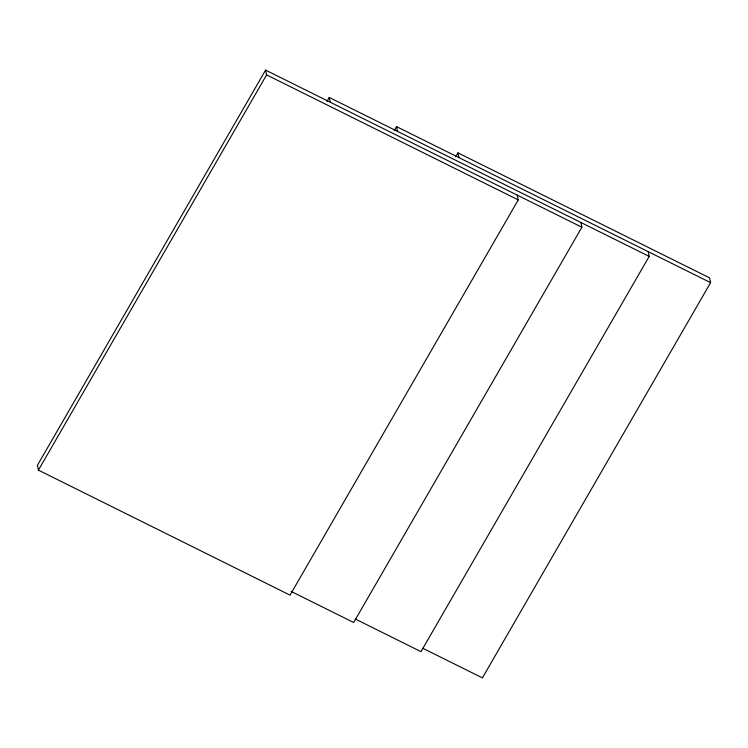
<?xml version="1.0" encoding="UTF-8"?>
<svg xmlns="http://www.w3.org/2000/svg" width="748" height="748" viewBox="0 0 748 748"><rect width="100%" height="100%" fill="white"/><g stroke="black" fill="none" stroke-linecap="round" stroke-linejoin="round"><path stroke-width="1.12" d="M291.037 591.369L353.692 622.495L581.888 227.242L265.596 70.106L37.4 465.35L38.41 470.127L290.046 595.146L518.252 199.903L517.242 195.125M38.41 470.127L266.606 74.884L265.596 70.106M326.904 101.494L329.242 97.455L649.189 256.405L420.984 651.648L355.207 618.97M394.205 130.657L396.543 126.618L710.6 282.651L482.404 677.894L422.882 648.32M455.616 156.893L457.954 152.854L709.59 277.873L710.6 282.651M266.606 74.884L518.252 199.903M648.179 251.637L649.189 256.405M580.887 222.474L581.888 227.242M457.954 152.854L458.954 157.622M396.543 126.618L397.543 131.386M329.242 97.455L330.242 102.224"/></g></svg>
